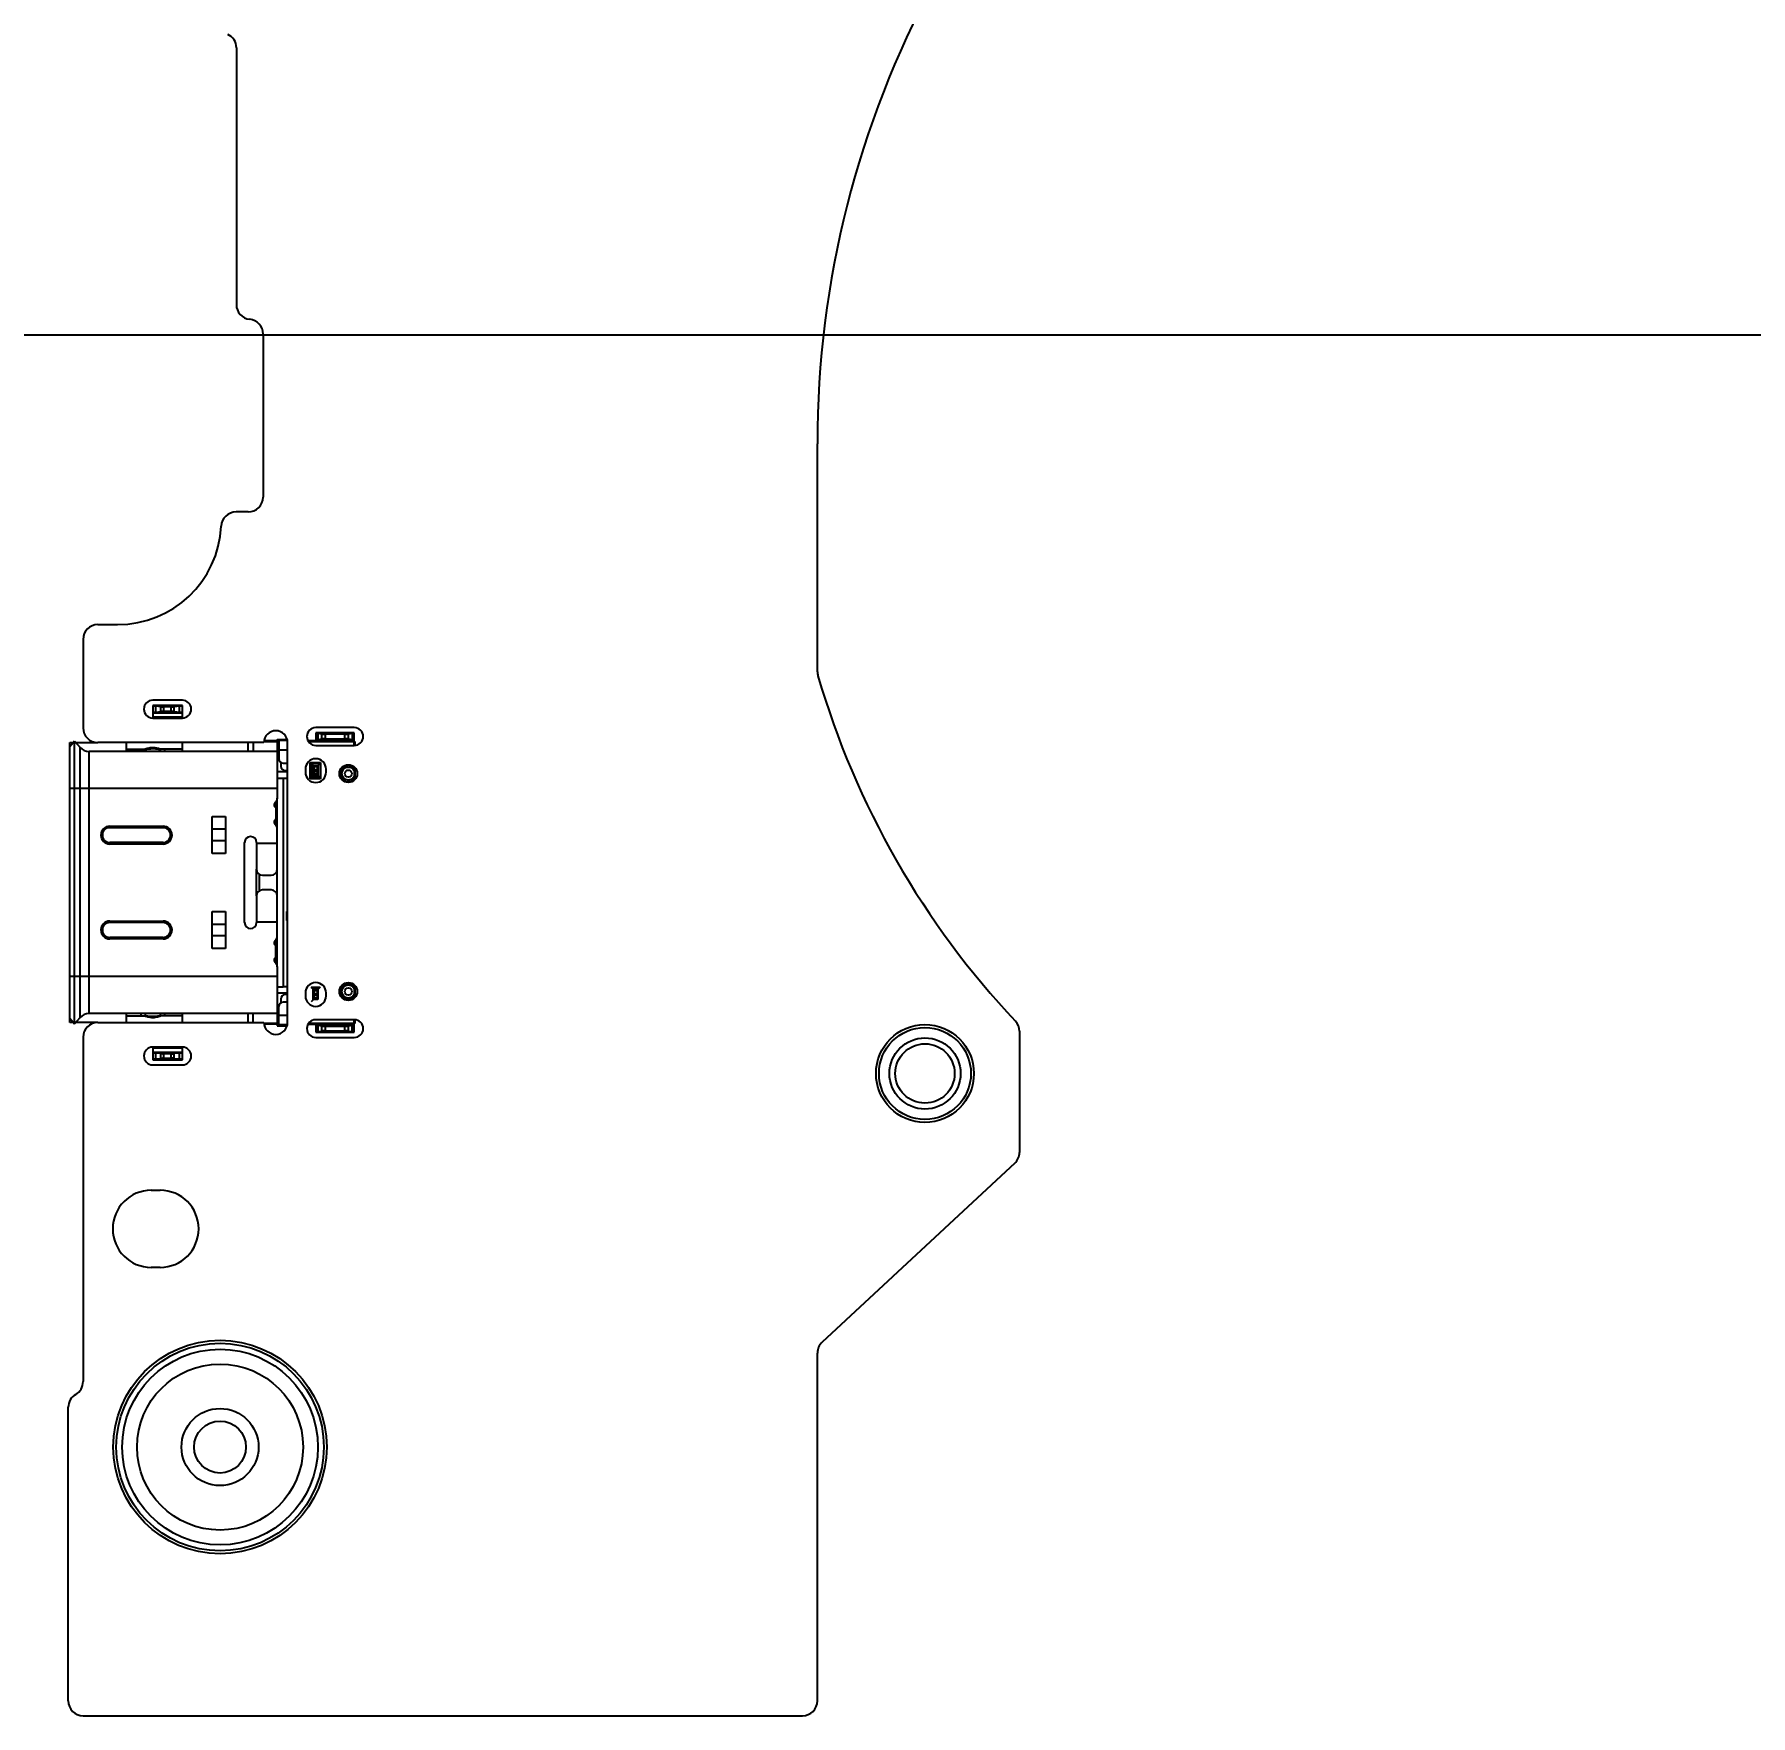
# Model space of a CAD drawing. Header units: millimetres. Extents: x 0 to 841, y 0 to 594.
# Drawn here: x 301.9 to 359.8, y 115.5 to 172.2 of the extents above; entities that cross this region are included whole.
import ezdxf

# ---------------------------------------------------------------- set-up
doc = ezdxf.new("R2010")
doc.units = ezdxf.units.MM
doc.header["$LTSCALE"] = 46.255
doc.layers.get('0').update_dxf_attribs({"linetype": 'CONTINUOUS'})
doc.layers.add('ASSEM_MEM', color=7, linetype='CONTINUOUS')
doc.styles.get("Standard").update_dxf_attribs({"font": 'txt', "width": 0.8})
doc.dimstyles.new('DIMSTYLE_1', dxfattribs={"dimtxt": 3, "dimasz": 2.1, "dimexe": 2, "dimexo": 1, "dimgap": 0.75, "dimtad": 0, "dimtih": 1, "dimtoh": 1, "dimzin": 0, "dimdsep": 46, "dimtxsty": 'STANDARD', "dimblk": '_FILLED', "dimblk1": '_FILLED', "dimblk2": '_FILLED', "dimcen": 0.09, "dimazin": 0, "dimtp": 0.01, "dimtm": 0.01, "dimtfac": 1, "dimtofl": 0, "dimtmove": 0, "dimatfit": 3, "dimldrblk": '_FILLED', "dimfxl": 1, "dimtolj": 1, "dimtzin": 0, "dimarcsym": 0})

# ---------------------------------------------------------------- blocks, each defined once
blk = doc.blocks.new('*D14')
at = {"color": 2, "linetype": 'CONTINUOUS'}
blk.add_line((365.701, 216.96), (258.821, 216.96), dxfattribs=at)
at = {"color": 2, "linetype": 'CONTINUOUS', "insert": (257.321, 220.71), "char_height": 3, "width": 12, "attachment_point": 3, "line_spacing_factor": 0.9}
blk.add_mtext('54.87', dxfattribs=at)
blk = doc.blocks.new('_FILLED')
at = {"color": 0, "linetype": 'BYBLOCK'}
blk.add_solid([(0, 0), (-1, 0.167), (-1, -0.167)], dxfattribs=at)
blk = doc.blocks.new('*D15')
at = {"color": 2, "linetype": 'CONTINUOUS'}
blk.add_line((412.401, 162.09), (258.821, 162.09), dxfattribs=at)
at = {"color": 2, "linetype": 'CONTINUOUS', "insert": (257.321, 165.84), "char_height": 3, "width": 9.6, "attachment_point": 3, "line_spacing_factor": 0.9}
blk.add_mtext('0.00', dxfattribs=at)

msp = doc.modelspace()

# ---------------------------------------------------------------- linework, layer by layer
at = {"layer": 'ASSEM_MEM', "color": 7, "linetype": 'CONTINUOUS'}
for p, q in [((308.671, 171.785), (308.671, 163.125)), ((309.571, 162.13), (309.571, 156.63)), ((328.271, 150.737), (328.271, 158.43)), ((309.071, 156.13), (308.661, 156.13)), ((304.001, 152.33), (304.666, 152.33)), ((303.501, 151.83), (303.501, 148.85)), ((306.85, 149.78), (305.85, 149.78)), ((305.851, 149.605), (305.851, 149.355)), ((306.851, 149.605), (305.851, 149.605)), ((306.127, 149.561), (305.952, 149.581)), ((305.952, 149.38), (306.127, 149.4)), ((306.476, 149.555), (306.226, 149.555)), ((306.226, 149.405), (306.476, 149.405)), ((306.75, 149.581), (306.575, 149.561)), ((306.575, 149.4), (306.75, 149.38)), ((306.851, 149.355), (306.851, 149.605)), ((305.85, 149.18), (306.85, 149.18)), ((305.851, 149.355), (306.851, 149.355)), ((305.851, 149.354), (305.851, 149.353)), ((305.851, 149.354), (305.851, 149.353)), ((305.851, 149.353), (305.851, 149.205)), ((306.851, 149.205), (306.851, 149.353)), ((312.651, 148.855), (311.35, 148.855)), ((303.207, 148.4), (303.051, 148.206)), ((303.207, 138.86), (303.207, 148.4)), ((303.207, 148.4), (303.403, 148.183)), ((309.6, 148.35), (304.001, 148.35)), ((304.951, 148.35), (304.951, 148.05)), ((306.851, 148.05), (306.851, 148.35)), ((309.075, 148.05), (309.075, 148.35)), ((309.242, 148.35), (309.242, 148.05)), ((309.61, 148.385), (310.05, 148.385)), ((310.071, 148.41), (309.617, 148.41)), ((310.05, 148.41), (310.05, 148.05)), ((310.051, 148.41), (310.051, 148.46)), ((310.051, 148.46), (310.371, 148.46)), ((310.071, 148.41), (310.071, 148.16)), ((310.072, 148.41), (310.072, 148.16)), ((310.076, 148.41), (310.101, 148.41)), ((310.076, 148.16), (310.076, 148.409)), ((310.101, 148.46), (310.101, 147.81)), ((310.101, 148.431), (310.379, 148.431)), ((310.4, 138.91), (310.4, 148.35)), ((312.651, 148.41), (311.089, 148.41)), ((311.111, 148.385), (312.67, 148.385)), ((311.35, 148.255), (312.651, 148.255)), ((311.351, 148.68), (311.351, 148.41)), ((312.651, 148.68), (311.351, 148.68)), ((311.351, 148.43), (312.651, 148.43)), ((311.553, 148.639), (311.428, 148.658)), ((311.428, 148.452), (311.553, 148.472)), ((312.326, 148.63), (311.676, 148.63)), ((311.676, 148.48), (312.326, 148.48)), ((312.574, 148.658), (312.449, 148.639)), ((312.449, 148.472), (312.574, 148.452)), ((312.651, 148.255), (312.651, 148.68)), ((312.67, 148.385), (312.67, 148.261)), ((303.051, 139.055), (303.051, 148.206)), ((310.051, 148.05), (303.701, 148.05)), ((304.951, 148.13), (305.587, 148.13)), ((305.587, 148.13), (305.609, 148.131)), ((305.601, 148.05), (305.601, 148.131)), ((305.609, 148.131), (305.641, 148.133)), ((305.641, 148.133), (305.653, 148.134)), ((305.653, 148.134), (305.702, 148.139)), ((305.7, 148.139), (305.752, 148.144)), ((305.752, 148.144), (305.77, 148.145)), ((305.77, 148.145), (305.809, 148.148)), ((305.809, 148.148), (305.851, 148.149)), ((305.851, 148.149), (305.89, 148.148)), ((305.89, 148.148), (305.929, 148.146)), ((305.929, 148.146), (305.949, 148.144)), ((305.949, 148.144), (305.993, 148.14)), ((305.993, 148.14), (306.001, 148.139)), ((305.993, 148.14), (306.048, 148.134)), ((306.048, 148.134), (306.058, 148.133)), ((306.058, 148.133), (306.093, 148.131)), ((306.093, 148.131), (306.115, 148.13)), ((306.093, 148.131), (306.115, 148.13)), ((306.101, 148.131), (306.101, 148.05)), ((306.851, 148.13), (306.115, 148.13)), ((310.071, 148.16), (310.05, 148.16)), ((310.101, 148.152), (310.05, 148.152)), ((310.05, 148.01), (310.101, 148.01)), ((310.051, 148.05), (310.051, 146.457)), ((310.076, 148.16), (310.072, 148.16)), ((310.072, 148.16), (310.076, 148.16)), ((310.171, 147.685), (310.171, 147.56)), ((310.251, 147.66), (310.4, 147.66)), ((311.165, 147.13), (311.165, 147.68)), ((311.165, 147.68), (311.265, 147.58)), ((311.165, 147.68), (311.515, 147.68)), ((311.2, 147.157), (311.2, 147.655)), ((311.274, 147.582), (311.2, 147.655)), ((311.2, 147.655), (311.5, 147.655)), ((311.417, 147.582), (311.515, 147.68)), ((311.5, 147.655), (311.425, 147.58)), ((311.5, 147.655), (311.5, 147.157)), ((311.515, 147.68), (311.515, 147.13)), ((310.4, 147.36), (310.05, 147.36)), ((310.25, 147.143), (310.051, 147.143)), ((310.25, 147.143), (310.25, 140.118)), ((310.4, 147.143), (310.25, 147.143)), ((310.321, 147.41), (310.4, 147.41)), ((311, 147.455), (311, 147.355)), ((311.265, 147.235), (311.165, 147.13)), ((311.515, 147.13), (311.165, 147.13)), ((311.272, 147.232), (311.2, 147.157)), ((311.5, 147.157), (311.2, 147.157)), ((311.265, 147.235), (311.265, 147.58)), ((311.265, 147.58), (311.424, 147.58)), ((311.274, 147.235), (311.265, 147.235)), ((311.274, 147.23), (311.274, 147.58)), ((311.292, 147.528), (311.274, 147.552)), ((311.292, 147.282), (311.274, 147.259)), ((311.274, 147.23), (311.424, 147.23)), ((311.304, 147.38), (311.304, 147.43)), ((311.394, 147.38), (311.394, 147.43)), ((311.406, 147.528), (311.424, 147.552)), ((311.424, 147.259), (311.406, 147.282)), ((311.422, 147.229), (311.515, 147.13)), ((311.424, 147.23), (311.424, 147.58)), ((311.425, 147.58), (311.425, 147.235)), ((311.425, 147.235), (311.5, 147.157)), ((311.7, 147.355), (311.7, 147.455)), ((312.284, 147.105), (312.269, 147.105)), ((312.651, 147.486), (312.651, 147.124)), ((312.67, 147.462), (312.67, 147.305)), ((312.67, 147.305), (312.67, 147.149)), ((312.37, 147.047), (312.37, 147.058)), ((310.001, 146.281), (310.001, 145.63)), ((310.05, 145.456), (310.05, 146.455)), ((304.401, 145.53), (306.201, 145.53)), ((307.851, 144.605), (307.851, 145.855)), ((307.851, 145.855), (308.301, 145.855)), ((308.301, 145.425), (307.851, 145.425)), ((308.301, 145.855), (308.301, 144.605)), ((310.051, 144.08), (310.051, 145.454)), ((306.201, 144.93), (304.401, 144.93)), ((308.301, 145.035), (307.851, 145.035)), ((308.951, 142.28), (308.951, 144.98)), ((309.351, 144.98), (309.351, 144.08)), ((308.301, 144.605), (307.851, 144.605)), ((309.35, 143.18), (309.35, 144.08)), ((309.45, 143.351), (309.45, 143.91)), ((309.551, 143.88), (309.851, 143.88)), ((310.05, 143.18), (310.05, 144.08)), ((309.351, 143.18), (309.351, 142.28)), ((309.851, 143.38), (309.551, 143.38)), ((310.051, 141.807), (310.051, 143.18)), ((307.851, 141.405), (307.851, 142.655)), ((307.851, 142.655), (308.301, 142.655)), ((308.301, 142.655), (308.301, 141.405)), ((310.369, 142.35), (310.369, 142.655)), ((304.401, 142.33), (306.201, 142.33)), ((307.851, 142.225), (308.301, 142.225)), ((306.201, 141.73), (304.401, 141.73)), ((308.301, 141.835), (307.851, 141.835)), ((308.301, 141.405), (307.851, 141.405)), ((310.001, 140.98), (310.001, 141.631)), ((310.05, 140.806), (310.05, 141.805)), ((310.051, 140.804), (310.051, 139.21)), ((310.051, 140.118), (310.25, 140.118)), ((310.4, 140.118), (310.25, 140.118)), ((312.269, 140.155), (312.284, 140.155)), ((312.37, 140.203), (312.37, 140.213)), ((312.651, 140.136), (312.651, 139.774)), ((310.4, 139.9), (310.05, 139.9)), ((310.171, 139.7), (310.171, 139.576)), ((310.4, 139.6), (310.251, 139.6)), ((310.4, 139.85), (310.321, 139.85)), ((311, 139.905), (311, 139.805)), ((311.272, 140.029), (311.2, 140.104)), ((311.2, 140.104), (311.5, 140.104)), ((311.274, 139.68), (311.2, 139.605)), ((311.265, 139.68), (311.265, 140.025)), ((311.274, 140.025), (311.265, 140.025)), ((311.424, 139.68), (311.265, 139.68)), ((311.274, 139.68), (311.274, 140.03)), ((311.274, 140.03), (311.424, 140.03)), ((311.292, 139.978), (311.274, 140.002)), ((311.292, 139.732), (311.274, 139.709)), ((311.304, 139.83), (311.304, 139.88)), ((311.394, 139.83), (311.394, 139.88)), ((311.406, 139.978), (311.424, 140.002)), ((311.424, 139.709), (311.406, 139.732)), ((311.42, 139.676), (311.417, 139.678)), ((311.424, 139.68), (311.424, 140.03)), ((311.5, 140.104), (311.425, 140.025)), ((311.425, 140.025), (311.425, 139.68)), ((311.7, 139.805), (311.7, 139.905)), ((312.67, 140.112), (312.67, 139.799)), ((303.051, 139.055), (303.207, 138.86)), ((303.207, 138.86), (303.403, 139.078)), ((310.051, 139.21), (303.701, 139.21)), ((304.951, 139.21), (304.951, 138.91)), ((304.951, 139.13), (305.586, 139.13)), ((305.604, 139.13), (305.586, 139.13)), ((305.604, 139.13), (305.586, 139.13)), ((305.601, 139.21), (305.601, 139.13)), ((305.631, 139.128), (305.604, 139.13)), ((305.645, 139.127), (305.631, 139.128)), ((305.688, 139.123), (305.645, 139.127)), ((305.745, 139.117), (305.688, 139.123)), ((305.806, 139.113), (305.745, 139.117)), ((305.851, 139.112), (305.806, 139.113)), ((305.894, 139.113), (305.851, 139.112)), ((305.936, 139.116), (305.894, 139.113)), ((305.956, 139.117), (305.936, 139.116)), ((306.01, 139.122), (305.956, 139.117)), ((306.056, 139.127), (306.01, 139.122)), ((306.098, 139.13), (306.056, 139.127)), ((306.115, 139.13), (306.098, 139.13)), ((306.115, 139.13), (306.098, 139.13)), ((306.101, 139.21), (306.101, 139.13)), ((306.851, 139.13), (306.115, 139.13)), ((306.851, 138.91), (306.851, 139.21)), ((309.075, 138.91), (309.075, 139.21)), ((309.242, 138.91), (309.242, 139.21)), ((310.101, 139.25), (310.05, 139.25)), ((310.05, 139.21), (310.05, 138.85)), ((310.101, 139.108), (310.05, 139.108)), ((310.076, 139.1), (310.05, 139.1)), ((310.071, 138.85), (310.071, 139.1)), ((310.076, 139.101), (310.072, 139.1)), ((310.072, 138.85), (310.072, 139.1)), ((310.076, 138.852), (310.076, 139.101)), ((310.101, 138.8), (310.101, 139.45)), ((312.651, 139.005), (311.35, 139.005)), ((312.651, 138.58), (312.651, 139.005)), ((312.67, 139), (312.67, 138.875)), ((303.501, 138.41), (303.501, 126.796)), ((304.001, 138.91), (309.6, 138.91)), ((310.05, 138.875), (309.61, 138.875)), ((310.071, 138.85), (309.617, 138.85)), ((310.051, 138.85), (310.051, 138.8)), ((310.051, 138.8), (310.371, 138.8)), ((310.101, 138.85), (310.076, 138.85)), ((310.379, 138.83), (310.101, 138.83)), ((311.089, 138.85), (312.651, 138.85)), ((312.67, 138.875), (311.111, 138.875)), ((311.35, 138.405), (312.651, 138.405)), ((311.351, 138.85), (311.351, 138.58)), ((311.351, 138.83), (312.651, 138.83)), ((311.351, 138.58), (312.651, 138.58)), ((311.553, 138.789), (311.428, 138.808)), ((311.428, 138.602), (311.553, 138.622)), ((312.326, 138.78), (311.676, 138.78)), ((311.676, 138.63), (312.326, 138.63)), ((312.574, 138.808), (312.449, 138.789)), ((312.449, 138.622), (312.574, 138.602)), ((335.091, 138.613), (335.091, 134.529)), ((306.85, 138.08), (305.85, 138.08)), ((305.851, 138.055), (305.851, 137.908)), ((305.851, 137.905), (305.851, 137.655)), ((305.851, 137.905), (306.851, 137.905)), ((306.127, 137.861), (305.952, 137.881)), ((306.476, 137.855), (306.226, 137.855)), ((306.75, 137.881), (306.575, 137.861)), ((306.851, 137.908), (306.851, 138.055)), ((306.851, 137.906), (306.851, 137.908)), ((306.851, 137.906), (306.851, 137.908)), ((306.851, 137.655), (306.851, 137.905)), ((306.851, 137.655), (306.851, 137.905)), ((305.85, 137.48), (306.85, 137.48)), ((305.851, 137.655), (306.851, 137.655)), ((305.952, 137.68), (306.127, 137.7)), ((306.226, 137.705), (306.476, 137.705)), ((306.575, 137.7), (306.75, 137.68)), ((334.931, 134.163), (328.431, 128.129)), ((305.801, 133.25), (306.101, 133.25)), ((306.101, 130.65), (305.801, 130.65)), ((328.271, 116.03), (328.271, 127.762)), ((303.001, 116.03), (303.001, 125.93)), ((303.501, 115.53), (327.771, 115.53))]:
    msp.add_line(p, q, dxfattribs=at)
at = {"layer": 'ASSEM_MEM', "color": 9, "linetype": 'CONTINUOUS'}
for p, q in [((305.952, 149.38), (305.952, 149.581)), ((306.127, 149.4), (306.127, 149.561)), ((306.226, 149.405), (306.226, 149.555)), ((306.476, 149.405), (306.476, 149.555)), ((306.575, 149.4), (306.575, 149.561)), ((306.75, 149.38), (306.75, 149.581)), ((306.851, 149.205), (305.851, 149.205)), ((310.072, 148.46), (310.072, 148.41)), ((310.079, 148.46), (310.079, 148.41)), ((311.428, 148.452), (311.428, 148.658)), ((311.553, 148.472), (311.553, 148.639)), ((311.676, 148.48), (311.676, 148.63)), ((312.326, 148.48), (312.326, 148.63)), ((312.449, 148.472), (312.449, 148.639)), ((312.574, 148.658), (312.574, 148.452)), ((303.403, 139.078), (303.403, 148.183)), ((303.701, 139.21), (303.701, 148.05)), ((305.451, 148.13), (305.451, 148.05)), ((305.851, 148.149), (305.851, 148.179)), ((306.251, 148.13), (306.251, 148.05)), ((310.101, 148.11), (310.4, 148.11)), ((311.274, 147.576), (311.424, 147.576)), ((311.424, 147.235), (311.274, 147.235)), ((311.406, 147.528), (311.292, 147.528)), ((311.406, 147.282), (311.292, 147.282)), ((311.394, 147.43), (311.304, 147.43)), ((311.304, 147.38), (311.394, 147.38)), ((312.63, 147.433), (312.67, 147.462)), ((312.63, 147.178), (312.67, 147.149)), ((310.051, 146.8), (303.051, 146.8)), ((304.401, 145.48), (304.401, 145.53)), ((306.201, 145.48), (304.401, 145.48)), ((306.201, 145.53), (306.201, 145.48)), ((306.201, 145.53), (306.201, 145.48)), ((304.401, 144.98), (304.401, 144.93)), ((306.201, 144.98), (304.401, 144.98)), ((306.201, 144.98), (304.401, 144.98)), ((306.201, 144.93), (306.201, 144.98)), ((306.201, 144.98), (306.201, 144.93)), ((309.351, 144.963), (310.051, 144.963)), ((304.401, 142.28), (304.401, 142.33)), ((304.401, 142.33), (304.401, 142.28)), ((306.201, 142.28), (304.401, 142.28)), ((306.201, 142.33), (306.201, 142.28)), ((310.051, 142.298), (309.351, 142.298)), ((304.401, 141.73), (304.401, 141.78)), ((306.201, 141.78), (304.401, 141.78)), ((306.201, 141.73), (306.201, 141.78)), ((310.051, 140.46), (303.051, 140.46)), ((311.274, 140.026), (311.424, 140.026)), ((311.424, 139.685), (311.274, 139.685)), ((311.406, 139.978), (311.292, 139.978)), ((311.406, 139.732), (311.292, 139.732)), ((311.394, 139.88), (311.304, 139.88)), ((311.304, 139.83), (311.394, 139.83)), ((312.63, 140.083), (312.67, 140.112)), ((312.63, 139.828), (312.67, 139.799)), ((305.451, 139.21), (305.451, 139.13)), ((305.851, 139.081), (305.851, 139.112)), ((306.251, 139.21), (306.251, 139.13)), ((310.4, 139.15), (310.101, 139.15)), ((310.072, 138.85), (310.072, 138.8)), ((310.079, 138.85), (310.079, 138.8)), ((311.428, 138.602), (311.428, 138.808)), ((311.553, 138.622), (311.553, 138.789)), ((311.676, 138.63), (311.676, 138.78)), ((312.326, 138.63), (312.326, 138.78)), ((312.449, 138.622), (312.449, 138.789)), ((312.574, 138.602), (312.574, 138.808)), ((305.851, 138.055), (306.851, 138.055)), ((305.952, 137.68), (305.952, 137.881)), ((306.127, 137.7), (306.127, 137.861)), ((306.226, 137.705), (306.226, 137.855)), ((306.476, 137.705), (306.476, 137.855)), ((306.575, 137.7), (306.575, 137.861)), ((306.75, 137.68), (306.75, 137.881))]:
    msp.add_line(p, q, dxfattribs=at)
at = {"layer": 'ASSEM_MEM', "color": 4, "linetype": 'CONTINUOUS'}
for p, q in [((303.051, 148.206), (303.051, 148.35)), ((303.051, 148.35), (303.167, 148.35)), ((303.252, 148.35), (304.001, 148.35)), ((303.051, 138.91), (303.051, 139.055)), ((303.167, 138.91), (303.051, 138.91)), ((304.001, 138.91), (303.252, 138.91))]:
    msp.add_line(p, q, dxfattribs=at)
at = {"layer": 'ASSEM_MEM', "color": 7, "linetype": 'CONTINUOUS'}
for centre, radius in [((312.45, 147.305), 0.3), ((312.45, 147.305), 0.22), ((312.45, 147.305), 0.12), ((312.45, 139.955), 0.3), ((312.45, 139.955), 0.22), ((312.45, 139.955), 0.12), ((331.901, 137.19), 1.65), ((331.901, 137.19), 1.55), ((331.901, 137.19), 1.2), ((331.901, 137.19), 1), ((308.121, 124.59), 3.6), ((308.121, 124.59), 3.5), ((308.121, 124.59), 3.3), ((308.121, 124.59), 2.8), ((308.121, 124.59), 1.3), ((308.121, 124.59), 0.875)]:
    msp.add_circle(centre, radius, dxfattribs=at)
for centre, radius, start, end in [((360.971, 158.43), 32.7, 123.45364, 180), ((308.171, 171.785), 0.5, 0, 65.16541), ((309.171, 163.125), 0.5, 180, 264.26083), ((309.071, 162.13), 0.5, 0, 84.26083), ((309.071, 156.63), 0.5, 270, 360), ((308.661, 155.63), 0.5, 90, 177.70756), ((304.666, 155.83), 3.5, 270, 357.05206), ((304.001, 151.83), 0.5, 90, 180), ((328.771, 150.737), 0.5, 180, 196.27471), ((355.841, 158.64), 28.7, 196.27471, 223.30276), ((305.85, 149.48), 0.3, 90, 270), ((306.85, 149.48), 0.3, 270, 90), ((304.001, 148.85), 0.5, 180, 270), ((311.35, 148.555), 0.3, 90, 270), ((312.651, 148.555), 0.3, 270, 90), ((310, 148.35), 0.4, 0, 180), ((303.701, 148.45), 0.4, 222, 270), ((310.251, 147.81), 0.15, 180, 270), ((311.35, 147.455), 0.35, 0, 180), ((310.321, 147.56), 0.15, 180, 270), ((311.35, 147.355), 0.35, 180, 360), ((312.452, 147.305), 0.272, 141.00571, 157.40363), ((312.451, 147.304), 0.271, 126.65752, 140.81264), ((312.45, 147.305), 0.26, 230.27157, 252.08336), ((312.451, 147.304), 0.271, 111.33408, 126.7039), ((312.45, 147.307), 0.272, 279.10352, 295.7888), ((312.45, 147.306), 0.271, 249.30852, 264.66455), ((312.451, 147.306), 0.271, 264.59997, 278.89002), ((310.051, 146.249), 0.106, 125.89749, 241.77024), ((309.901, 146.457), 0.15, 305.89749, 360), ((310.102, 146.312), 0.106, 141.65501, 197.23799), ((309.901, 146.471), 0.15, 321.97325, 360), ((304.401, 145.23), 0.3, 90, 270), ((306.201, 145.23), 0.3, 270, 90), ((310.051, 145.662), 0.106, 118.22976, 234.10251), ((309.901, 145.454), 0.15, 0, 54.10251), ((310.102, 145.598), 0.106, 162.76201, 218.22083), ((309.901, 145.44), 0.15, 0, 38.11475), ((309.151, 144.98), 0.2, 0, 180), ((309.551, 144.08), 0.2, 180, 270), ((309.851, 144.08), 0.2, 270, 360), ((309.551, 143.18), 0.2, 90, 180), ((309.851, 143.18), 0.2, 0, 90), ((304.401, 142.03), 0.3, 90, 270), ((306.201, 142.03), 0.3, 270, 90), ((309.151, 142.28), 0.2, 180, 360), ((310.051, 141.599), 0.106, 125.89749, 241.77024), ((309.901, 141.807), 0.15, 305.89749, 360), ((310.102, 141.662), 0.106, 141.65501, 197.23799), ((309.901, 141.821), 0.15, 321.97325, 360), ((310.051, 141.012), 0.106, 118.22976, 234.10251), ((309.901, 140.804), 0.15, 0, 54.10251), ((310.102, 140.948), 0.106, 162.76201, 218.22083), ((309.901, 140.79), 0.15, 0, 38.11475), ((311.35, 139.905), 0.35, 0, 180), ((312.452, 139.955), 0.272, 140.98107, 157.38423), ((312.451, 139.954), 0.271, 126.65257, 140.78894), ((312.45, 139.955), 0.26, 107.91664, 129.72843), ((312.451, 139.954), 0.271, 111.33175, 126.69881), ((310.251, 139.45), 0.15, 90, 180), ((310.321, 139.7), 0.15, 90, 180), ((311.35, 139.805), 0.35, 180, 360), ((312.45, 139.956), 0.271, 249.39823, 264.74741), ((312.451, 139.956), 0.271, 264.67454, 278.95274), ((312.45, 139.957), 0.272, 279.17333, 295.69837), ((303.701, 138.81), 0.4, 90, 138), ((311.35, 138.705), 0.3, 90, 270), ((312.651, 138.705), 0.3, 270, 90), ((334.591, 138.613), 0.5, 0, 43.30276), ((304.001, 138.41), 0.5, 90, 180), ((310, 138.91), 0.4, 180, 360), ((305.85, 137.78), 0.3, 90, 270), ((306.85, 137.78), 0.3, 270, 90), ((334.591, 134.529), 0.5, 312.87, 360), ((305.801, 131.95), 1.3, 90, 270), ((306.101, 131.95), 1.3, 270, 90), ((328.771, 127.762), 0.5, 132.87, 180), ((303.501, 125.93), 0.5, 120, 180), ((303.001, 126.796), 0.5, 300, 360), ((303.501, 116.03), 0.5, 180, 270), ((327.771, 116.03), 0.5, 270, 360)]:
    msp.add_arc(centre, radius, start, end, dxfattribs=at)
at = {"layer": 'ASSEM_MEM', "color": 9, "linetype": 'CONTINUOUS'}
for centre, radius, start, end in [((312.45, 147.305), 0.27, 35.43094, 227.79455), ((312.476, 147.304), 0.295, 176.61471, 179.68918), ((312.45, 147.305), 0.27, 252.76471, 324.56906), ((312.45, 147.305), 0.27, 302.61673, 311.58916), ((312.435, 147.323), 0.293, 311.59686, 317.40861), ((304.401, 145.23), 0.25, 90, 270), ((296.004, 145.515), 8.396, 359.76414, 0.10531), ((306.201, 145.23), 0.25, 270, 90), ((304.401, 142.03), 0.25, 90, 270), ((306.201, 142.03), 0.25, 270, 90), ((295.67, 141.746), 8.731, 359.89872, 0.22684), ((312.45, 139.955), 0.27, 132.20545, 324.56906), ((312.45, 139.955), 0.27, 35.42933, 107.23529)]:
    msp.add_arc(centre, radius, start, end, dxfattribs=at)
at = {"layer": 'ASSEM_MEM', "color": 7, "linetype": 'CONTINUOUS'}
for centre, major_axis, ratio, start_param, end_param in [((306.051, 149.615), (0.2, 0), 0.2, -2.888912, -2.089942), ((306.051, 149.345), (0.2, 0), 0.2, 2.089942, 2.888912), ((306.226, 149.595), (0.2, 0), 0.2, -2.089942, -1.570796), ((306.226, 149.365), (0.2, 0), 0.2, 1.570796, 2.089942), ((306.476, 149.595), (0.2, 0), 0.2, -1.570796, -1.05165), ((306.476, 149.365), (0.2, 0), 0.2, 1.05165, 1.570796), ((306.651, 149.615), (0.2, 0), 0.2, -1.05165, -0.25268), ((306.651, 149.345), (0.2, 0), 0.2, 0.25268, 1.05165), ((311.551, 148.69), (0.2, 0), 0.2, -2.901338, -2.23367), ((311.551, 148.421), (0.2, 0), 0.2, 2.23367, 2.901338), ((311.676, 148.67), (0.2, 0), 0.2, -2.23367, -1.570796), ((311.676, 148.44), (0.2, 0), 0.2, 1.570796, 2.23367), ((312.326, 148.67), (0.2, 0), 0.2, -1.570796, -0.907923), ((312.326, 148.44), (0.2, 0), 0.2, 0.907923, 1.570796), ((312.451, 148.69), (0.2, 0), 0.2, -0.907923, -0.240255), ((312.451, 148.421), (0.2, 0), 0.2, 0.240255, 0.907923), ((311.289, 147.43), (0, 0.1), 0.15, -1.570796, -0.193283), ((311.289, 147.38), (0, 0.1), 0.15, -2.94831, -1.570796), ((311.409, 147.43), (0, 0.1), 0.15, 0.193283, 1.570796), ((311.409, 147.38), (0, 0.1), 0.15, -4.712389, -3.334876), ((311.289, 139.88), (0, 0.1), 0.15, -1.570796, -0.193283), ((311.289, 139.83), (0, 0.1), 0.15, -2.94831, -1.570796), ((311.409, 139.88), (0, 0.1), 0.15, 0.193283, 1.570796), ((311.409, 139.83), (0, 0.1), 0.15, -4.712389, -3.334876), ((311.551, 138.84), (0.2, 0), 0.2, -2.901338, -2.23367), ((311.551, 138.571), (0.2, 0), 0.2, 2.23367, 2.901338), ((311.676, 138.82), (0.2, 0), 0.2, -2.23367, -1.570796), ((311.676, 138.59), (0.2, 0), 0.2, 1.570796, 2.23367), ((312.326, 138.82), (0.2, 0), 0.2, -1.570796, -0.907923), ((312.326, 138.59), (0.2, 0), 0.2, 0.907923, 1.570796), ((312.451, 138.84), (0.2, 0), 0.2, -0.907923, -0.240255), ((312.451, 138.571), (0.2, 0), 0.2, 0.240255, 0.907923), ((306.051, 137.915), (0.2, 0), 0.2, -2.888912, -2.089942), ((306.226, 137.895), (0.2, 0), 0.2, -2.089942, -1.570796), ((306.476, 137.895), (0.2, 0), 0.2, -1.570796, -1.05165), ((306.651, 137.915), (0.2, 0), 0.2, -1.05165, -0.25268), ((306.051, 137.645), (0.2, 0), 0.2, 2.089942, 2.888912), ((306.226, 137.665), (0.2, 0), 0.2, 1.570796, 2.089942), ((306.476, 137.665), (0.2, 0), 0.2, 1.05165, 1.570796), ((306.651, 137.645), (0.2, 0), 0.2, 0.25268, 1.05165)]:
    msp.add_ellipse(centre, major_axis=major_axis, ratio=ratio, start_param=start_param, end_param=end_param, dxfattribs=at)
for points, knots in [([(310.076, 148.409), (310.076, 148.409), (310.075, 148.41), (310.073, 148.41), (310.072, 148.41)], [0, 0, 0, 0, 0.311757, 1, 1, 1, 1]), ([(310.101, 148.372), (310.097, 148.381), (310.091, 148.394), (310.082, 148.406), (310.076, 148.409)], [0, 0, 0, 0, 0.613095, 1, 1, 1, 1]), ([(310.095, 148.153), (310.093, 148.154), (310.088, 148.157), (310.081, 148.159), (310.076, 148.16)], [0, 0, 0, 0, 0.265259, 1, 1, 1, 1]), ([(310.095, 139.108), (310.094, 139.107), (310.088, 139.104), (310.081, 139.101), (310.076, 139.101)], [0, 0, 0, 0, 0.265521, 1, 1, 1, 1]), ([(310.072, 138.85), (310.072, 138.85), (310.074, 138.85), (310.075, 138.851), (310.076, 138.852)], [0, 0, 0, 0, 0.192535, 1, 1, 1, 1]), ([(310.076, 138.852), (310.082, 138.854), (310.091, 138.867), (310.097, 138.88), (310.101, 138.888)], [0, 0, 0, 0, 0.386906, 1, 1, 1, 1])]:
    msp.add_open_spline(points, degree=3, knots=knots, dxfattribs=at)
at = {"layer": 'ASSEM_MEM', "color": 9, "linetype": 'CONTINUOUS'}
for points, knots in [([(305.851, 148.179), (305.822, 148.179), (305.767, 148.174), (305.694, 148.157), (305.635, 148.139), (305.601, 148.13), (305.586, 148.13)], [0, 0, 0, 0, 0.319568, 0.607977, 0.839144, 1, 1, 1, 1]), ([(305.851, 148.179), (305.822, 148.179), (305.767, 148.175), (305.694, 148.157), (305.635, 148.139), (305.601, 148.13), (305.586, 148.13)], [0, 0, 0, 0, 0.320035, 0.607841, 0.839112, 1, 1, 1, 1]), ([(306.115, 148.13), (306.101, 148.13), (306.066, 148.139), (306.008, 148.157), (305.934, 148.174), (305.88, 148.18), (305.851, 148.179)], [0, 0, 0, 0, 0.160761, 0.392152, 0.680018, 1, 1, 1, 1]), ([(306.115, 148.13), (306.109, 148.13), (306.094, 148.132), (306.06, 148.14), (306.008, 148.157), (305.934, 148.174), (305.879, 148.179), (305.851, 148.179)], [0, 0, 0, 0, 0.071497, 0.16105, 0.392146, 0.680548, 1, 1, 1, 1]), ([(305.586, 139.13), (305.593, 139.13), (305.607, 139.128), (305.641, 139.12), (305.694, 139.104), (305.767, 139.087), (305.822, 139.081), (305.851, 139.081)], [0, 0, 0, 0, 0.071659, 0.16112, 0.392172, 0.680531, 1, 1, 1, 1]), ([(305.586, 139.13), (305.601, 139.13), (305.635, 139.122), (305.694, 139.104), (305.767, 139.086), (305.822, 139.081), (305.851, 139.081)], [0, 0, 0, 0, 0.160856, 0.39215, 0.680032, 1, 1, 1, 1]), ([(305.851, 139.081), (305.879, 139.082), (305.934, 139.087), (306.008, 139.104), (306.066, 139.122), (306.101, 139.13), (306.115, 139.13)], [0, 0, 0, 0, 0.319595, 0.60803, 0.839248, 1, 1, 1, 1]), ([(305.851, 139.081), (305.88, 139.081), (305.934, 139.086), (306.008, 139.104), (306.066, 139.122), (306.101, 139.13), (306.115, 139.13)], [0, 0, 0, 0, 0.320058, 0.607853, 0.839218, 1, 1, 1, 1])]:
    msp.add_open_spline(points, degree=3, knots=knots, dxfattribs=at)
at = {"layer": 'ASSEM_MEM', "color": 7, "linetype": 'CONTINUOUS'}
for points in [[(312.193, 147.225), (312.185, 147.251), (312.181, 147.278), (312.18, 147.305)], [(312.289, 147.089), (312.271, 147.102), (312.255, 147.117), (312.242, 147.134)], [(312.193, 139.873), (312.185, 139.9), (312.181, 139.928), (312.18, 139.955)], [(312.289, 139.739), (312.272, 139.752), (312.256, 139.767), (312.242, 139.783)]]:
    msp.add_open_spline(points, degree=3, dxfattribs=at)
at = {"layer": 'ASSEM_MEM', "color": 9, "linetype": 'CONTINUOUS'}
for points in [[(312.191, 147.379), (312.185, 147.36), (312.182, 147.341), (312.181, 147.321)], [(312.242, 147.134), (312.226, 147.153), (312.213, 147.175), (312.203, 147.198)], [(312.355, 147.053), (312.331, 147.062), (312.309, 147.074), (312.289, 147.089)], [(312.353, 147.557), (312.376, 147.566), (312.401, 147.572), (312.425, 147.574)], [(312.49, 147.572), (312.469, 147.576), (312.447, 147.576), (312.425, 147.574)], [(312.49, 147.572), (312.516, 147.569), (312.541, 147.561), (312.565, 147.55)], [(312.594, 147.534), (312.615, 147.521), (312.634, 147.505), (312.651, 147.486)], [(312.353, 140.207), (312.376, 140.216), (312.401, 140.222), (312.425, 140.224)], [(312.49, 140.222), (312.469, 140.226), (312.447, 140.226), (312.425, 140.224)], [(312.49, 140.222), (312.516, 140.219), (312.541, 140.211), (312.565, 140.2)], [(312.594, 140.184), (312.615, 140.171), (312.634, 140.155), (312.651, 140.136)], [(312.191, 140.03), (312.184, 140.006), (312.181, 139.98), (312.18, 139.955)], [(312.242, 139.783), (312.226, 139.802), (312.213, 139.824), (312.204, 139.846)], [(312.355, 139.703), (312.332, 139.711), (312.309, 139.724), (312.289, 139.739)], [(312.651, 139.774), (312.634, 139.756), (312.615, 139.739), (312.593, 139.726)]]:
    msp.add_open_spline(points, degree=3, dxfattribs=at)

# ---------------------------------------------------------------- dimensions: what is measured, and where the dimension line sits
at = {"color": 2, "linetype": 'CONTINUOUS'}
for feature_location, offset, origin, picture, middle in [((365.701, 216.96), (-106.88, 0), (413.401, 162.09), '*D14', (251.321, 219.21)), ((412.40074854, 162.090303864), (-153.579578794, 0), (413.40074854, 162.090303864), '*D15', (252.521170578, 164.340308899))]:
    dim = msp.add_ordinate_dim(feature_location=feature_location, offset=offset, dtype=0, origin=origin, dimstyle='DIMSTYLE_1', override={"dimtad": 1, "dimtih": 0, "dimtoh": 0}, dxfattribs=at)
    dim.commit()
    dim.dimension.update_dxf_attribs({"geometry": picture, "text_midpoint": middle})

doc.saveas('drawing.dxf')
